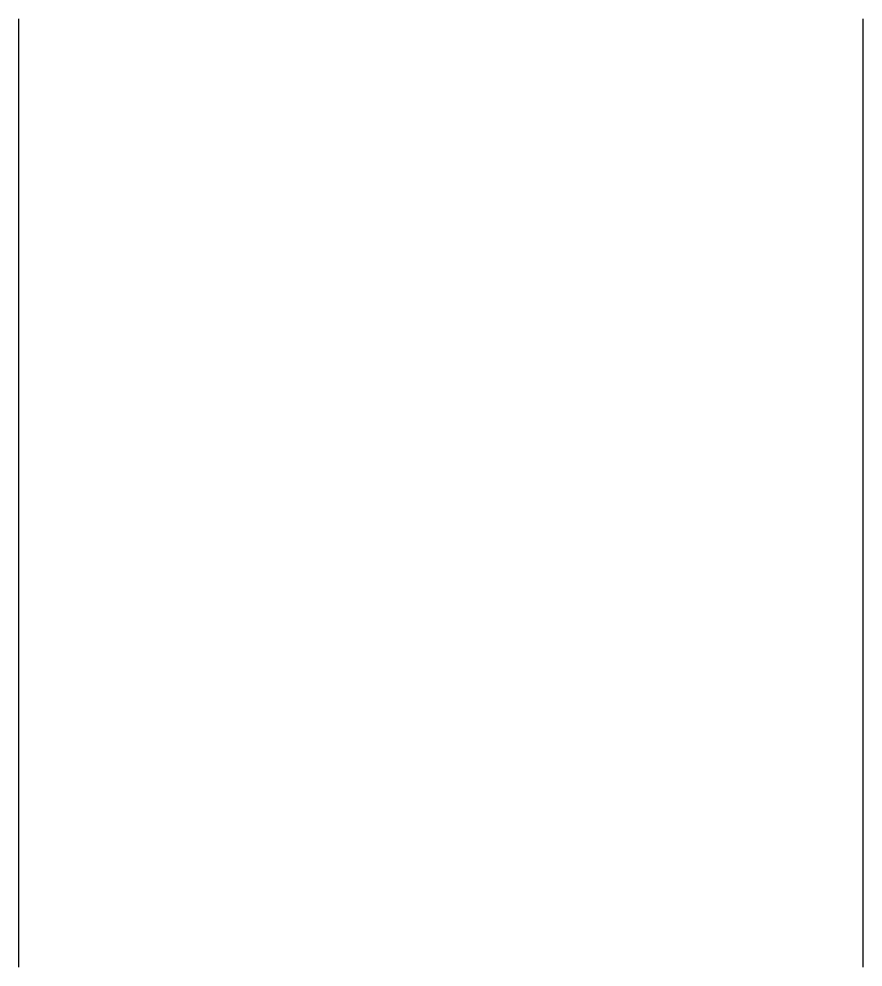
# Model space of a CAD drawing. Units: millimetres at full size, sheet at 1:100. Extents: x 3674 to 13653, y -10959 to 245.
import ezdxf

# ---------------------------------------------------------------- set-up
doc = ezdxf.new("R2010")
doc.units = ezdxf.units.MM
doc.header["$LTSCALE"] = 100
doc.layers.add('0-0', color=7, linetype='Continuous')

msp = doc.modelspace()

# ---------------------------------------------------------------- linework, layer by layer
at = {"layer": '0-0'}
for p, q in [((3673.5, -10959.2), (3673.5, 244.9)), ((13653.1, -10959.2), (13653.1, 244.9))]:
    msp.add_line(p, q, dxfattribs=at)

doc.saveas('drawing.dxf')
